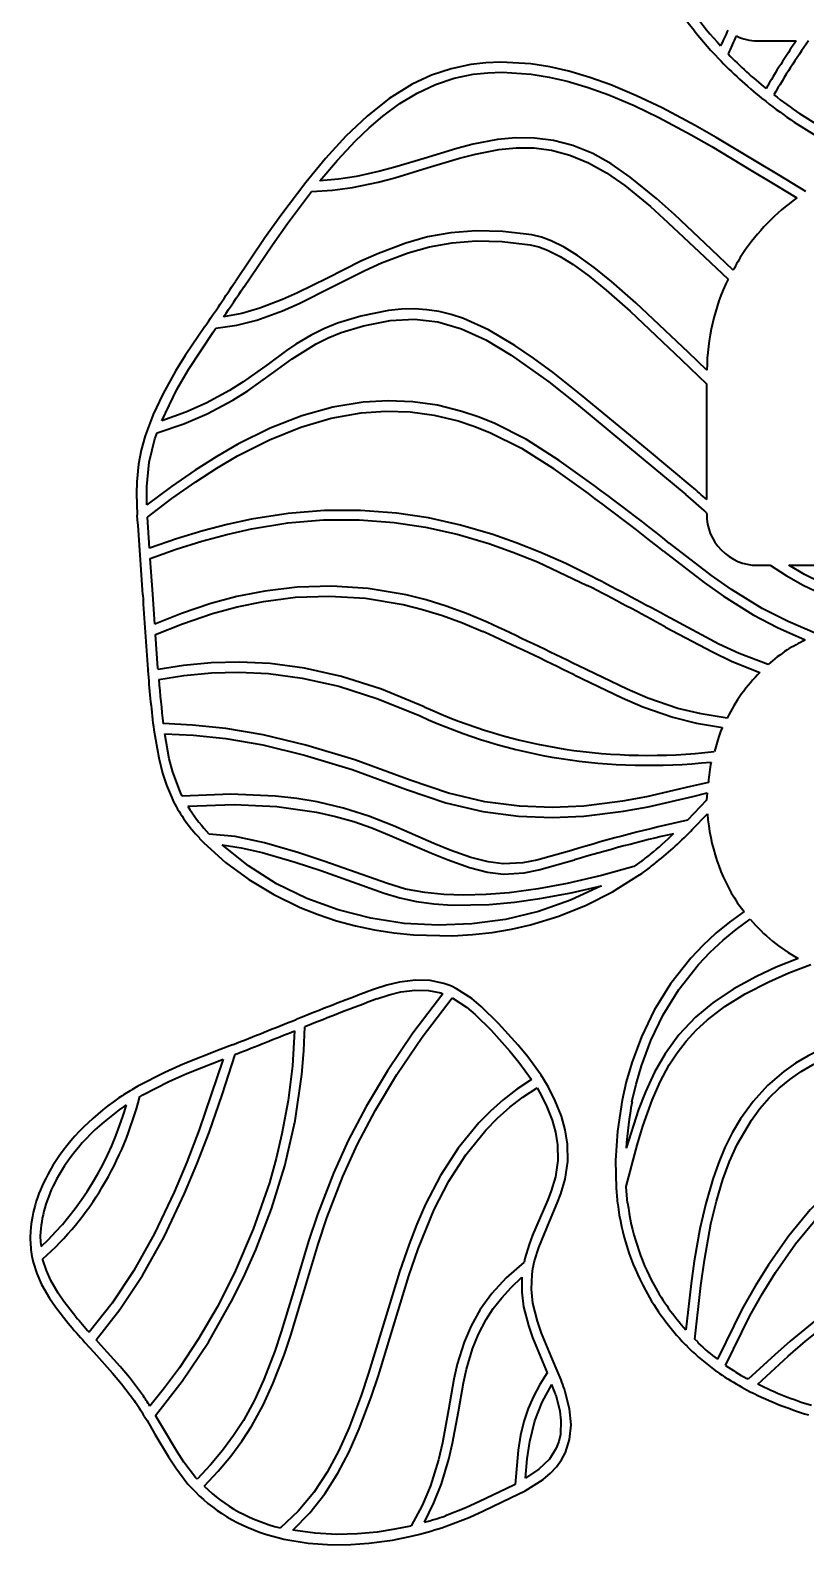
# Model space of a CAD drawing. Extents: x 327 to 941, y 153 to 765.
# Drawn here: x 573.58 to 588.14, y 400.36 to 428.78 of the extents above; entities that cross this region are included whole.
import ezdxf

# ---------------------------------------------------------------- set-up
doc = ezdxf.new("R2010")
doc.units = 0

msp = doc.modelspace()

# ---------------------------------------------------------------- linework, layer by layer
at = {"color": 7, "lineweight": 35, "ltscale": 0.0183}
msp.add_line((587.226, 428.586), (587.958, 428.586), dxfattribs=at)
at = {"color": 7, "lineweight": 35, "ltscale": 0.002614}
msp.add_line((586.428, 428.328), (586.499, 428.251), dxfattribs=at)
at = {"color": 7, "lineweight": 35, "ltscale": 0.002457}
msp.add_line((587.308, 427.512), (587.385, 427.451), dxfattribs=at)
at = {"color": 7, "lineweight": 35, "ltscale": 0.012272}
msp.add_line((587.623, 426.068), (587.203, 426.322), dxfattribs=at)
at = {"color": 7, "lineweight": 35, "ltscale": 0.012291}
msp.add_line((587.105, 426.161), (587.526, 425.907), dxfattribs=at)
at = {"color": 7, "lineweight": 35, "ltscale": 0.015006}
msp.add_line((588.136, 425.756), (587.623, 426.068), dxfattribs=at)
at = {"color": 7, "lineweight": 35, "ltscale": 0.012987}
msp.add_line((587.526, 425.907), (587.97, 425.637), dxfattribs=at)
at = {"color": 7, "lineweight": 35, "ltscale": 0.014136}
msp.add_line((586.774, 424.281), (586.364, 424.67), dxfattribs=at)
at = {"color": 7, "lineweight": 35, "ltscale": 0.015298}
msp.add_line((586.233, 424.533), (586.678, 424.112), dxfattribs=at)
at = {"color": 7, "lineweight": 35, "ltscale": 0.002266}
msp.add_line((577.008, 423.116), (577.059, 423.191), dxfattribs=at)
at = {"color": 7, "lineweight": 35, "ltscale": 0.011925}
msp.add_line((586.28, 422.407), (585.935, 422.737), dxfattribs=at)
at = {"color": 7, "lineweight": 35, "ltscale": 0.016294}
msp.add_line((585.805, 422.601), (586.276, 422.151), dxfattribs=at)
at = {"color": 7, "lineweight": 35, "ltscale": 0.054375}
msp.add_line((586.276, 422.151), (586.276, 419.976), dxfattribs=at)
at = {"color": 7, "lineweight": 35, "ltscale": 0.003064}
msp.add_line((575.913, 421.116), (575.959, 421.23), dxfattribs=at)
at = {"color": 7, "lineweight": 35, "ltscale": 0.027165}
msp.add_line((586.002, 420.217), (585.168, 420.913), dxfattribs=at)
at = {"color": 7, "lineweight": 35, "ltscale": 0.027188}
msp.add_line((585.047, 420.769), (585.882, 420.072), dxfattribs=at)
at = {"color": 7, "lineweight": 35, "ltscale": 0.014616}
msp.add_line((575.818, 419.063), (575.778, 419.646), dxfattribs=at)
at = {"color": 7, "lineweight": 35, "ltscale": 0.0003479}
msp.add_line((586.276, 419.725), (586.276, 419.712), dxfattribs=at)
at = {"color": 7, "lineweight": 35, "ltscale": 0.016727}
msp.add_line((575.876, 418.202), (575.831, 418.869), dxfattribs=at)
at = {"color": 7, "lineweight": 35, "ltscale": 0.006061}
msp.add_line((587.226, 418.743), (587.468, 418.743), dxfattribs=at)
at = {"color": 7, "lineweight": 35, "ltscale": 0.080881}
msp.add_line((587.819, 418.743), (591.054, 418.743), dxfattribs=at)
at = {"color": 7, "lineweight": 35, "ltscale": 0.014098}
msp.add_line((575.915, 417.639), (575.876, 418.202), dxfattribs=at)
at = {"color": 7, "lineweight": 35, "ltscale": 0.015797}
msp.add_line((575.971, 416.811), (575.928, 417.442), dxfattribs=at)
at = {"color": 7, "lineweight": 35, "ltscale": 0.000365238}
msp.add_line((575.785, 416.785), (575.788, 416.771), dxfattribs=at)
at = {"color": 7, "lineweight": 35, "ltscale": 7.60838e-05}
msp.add_line((575.788, 416.771), (575.785, 416.77), dxfattribs=at)
at = {"color": 7, "lineweight": 35, "ltscale": 0.00167}
msp.add_line((575.785, 416.77), (575.79, 416.703), dxfattribs=at)
at = {"color": 7, "lineweight": 35, "ltscale": 0.000629205}
msp.add_line((575.976, 416.787), (575.971, 416.811), dxfattribs=at)
at = {"color": 7, "lineweight": 35, "ltscale": 0.001602}
msp.add_line((586.573, 415.7), (586.544, 415.642), dxfattribs=at)
at = {"color": 7, "lineweight": 35, "ltscale": 0.00866}
msp.add_line((586.308, 414.668), (585.97, 414.59), dxfattribs=at)
at = {"color": 7, "lineweight": 35, "ltscale": 0.002549}
msp.add_line((576.226, 414.4), (576.268, 414.307), dxfattribs=at)
at = {"color": 7, "lineweight": 35, "ltscale": 0.001925}
msp.add_line((576.428, 414.408), (576.396, 414.478), dxfattribs=at)
at = {"color": 7, "lineweight": 35, "ltscale": 0.006999}
msp.add_line((586.015, 414.407), (586.288, 414.47), dxfattribs=at)
at = {"color": 7, "lineweight": 35, "ltscale": 0.003439}
msp.add_line((586.288, 414.47), (586.274, 414.333), dxfattribs=at)
at = {"color": 7, "lineweight": 35, "ltscale": 0.012995}
msp.add_line((586.274, 414.333), (585.914, 413.958), dxfattribs=at)
at = {"color": 7, "lineweight": 35, "ltscale": 0.01005}
msp.add_line((586.012, 413.789), (586.291, 414.079), dxfattribs=at)
at = {"color": 7, "lineweight": 35, "ltscale": 0.003121}
msp.add_line((576.75, 413.625), (576.837, 413.535), dxfattribs=at)
at = {"color": 7, "lineweight": 35, "ltscale": 0.001866}
msp.add_line((576.939, 413.7), (576.887, 413.754), dxfattribs=at)
at = {"color": 7, "lineweight": 35, "ltscale": 0.001077}
msp.add_line((584.947, 413.113), (584.91, 413.091), dxfattribs=at)
at = {"color": 7, "lineweight": 35, "ltscale": 0.002919}
msp.add_line((585.041, 413.183), (584.947, 413.113), dxfattribs=at)
at = {"color": 7, "lineweight": 35, "ltscale": 0.002185}
msp.add_line((584.984, 412.918), (585.06, 412.962), dxfattribs=at)
at = {"color": 7, "lineweight": 35, "ltscale": 0.002889}
msp.add_line((585.06, 412.962), (585.152, 413.031), dxfattribs=at)
at = {"color": 7, "lineweight": 35, "ltscale": 0.004985}
msp.add_line((586.854, 412.405), (586.978, 412.248), dxfattribs=at)
at = {"color": 7, "lineweight": 35, "ltscale": 0.001079}
msp.add_line((581.284, 410.718), (581.324, 410.703), dxfattribs=at)
at = {"color": 7, "lineweight": 35, "ltscale": 0.002534}
for p, q in [((581.579, 410.797), (581.488, 410.842)), ((578.661, 410.257), (578.567, 410.22))]:
    msp.add_line(p, q, dxfattribs=at)
at = {"color": 7, "lineweight": 35, "ltscale": 0.006201}
msp.add_line((577.374, 409.747), (577.143, 409.656), dxfattribs=at)
at = {"color": 7, "lineweight": 35, "ltscale": 0.000523659}
msp.add_line((577.423, 409.564), (577.442, 409.572), dxfattribs=at)
at = {"color": 7, "lineweight": 35, "ltscale": 0.003337}
msp.add_line((575.597, 408.966), (575.481, 408.901), dxfattribs=at)
at = {"color": 7, "lineweight": 35, "ltscale": 0.002313}
msp.add_line((583.217, 409.095), (583.166, 409.173), dxfattribs=at)
at = {"color": 7, "lineweight": 35, "ltscale": 0.004245}
msp.add_line((583.304, 408.949), (583.217, 409.095), dxfattribs=at)
at = {"color": 7, "lineweight": 35, "ltscale": 0.001596}
msp.add_line((575.634, 408.771), (575.69, 408.803), dxfattribs=at)
at = {"color": 7, "lineweight": 35, "ltscale": 0.002368}
msp.add_line((583.092, 408.938), (583.14, 408.857), dxfattribs=at)
at = {"color": 7, "lineweight": 35, "ltscale": 0.001084}
msp.add_line((575.348, 408.591), (575.384, 408.615), dxfattribs=at)
at = {"color": 7, "lineweight": 35, "ltscale": 0.007427}
msp.add_line((584.576, 407.053), (584.605, 406.757), dxfattribs=at)
at = {"color": 7, "lineweight": 35, "ltscale": 0.000423442}
msp.add_line((584.763, 407.07), (584.763, 407.086), dxfattribs=at)
at = {"color": 7, "lineweight": 35, "ltscale": 0.007324}
msp.add_line((584.792, 406.778), (584.763, 407.07), dxfattribs=at)
at = {"color": 7, "lineweight": 35, "ltscale": 0.000168948}
msp.add_line((573.578, 406.129), (573.577, 406.122), dxfattribs=at)
at = {"color": 7, "lineweight": 35, "ltscale": 0.002865}
msp.add_line((573.582, 406.243), (573.578, 406.129), dxfattribs=at)
at = {"color": 7, "lineweight": 35, "ltscale": 0.002735}
msp.add_line((573.609, 405.775), (573.633, 405.668), dxfattribs=at)
at = {"color": 7, "lineweight": 35, "ltscale": 0.000355423}
msp.add_line((573.816, 405.711), (573.813, 405.725), dxfattribs=at)
at = {"color": 7, "lineweight": 35, "ltscale": 0.001715}
msp.add_line((582.863, 405.734), (582.848, 405.667), dxfattribs=at)
at = {"color": 7, "lineweight": 35, "ltscale": 0.003688}
msp.add_line((583.014, 405.547), (583.046, 405.691), dxfattribs=at)
at = {"color": 7, "lineweight": 35, "ltscale": 0.002938}
msp.add_line((582.997, 405.431), (583.014, 405.547), dxfattribs=at)
at = {"color": 7, "lineweight": 35, "ltscale": 0.006245}
msp.add_line((574.601, 404.16), (574.77, 403.976), dxfattribs=at)
at = {"color": 7, "lineweight": 35, "ltscale": 0.003549}
msp.add_line((574.908, 404.103), (574.812, 404.208), dxfattribs=at)
at = {"color": 7, "lineweight": 35, "ltscale": 0.002073}
msp.add_line((586.117, 404.166), (586.052, 404.218), dxfattribs=at)
at = {"color": 7, "lineweight": 35, "ltscale": 0.000448525}
msp.add_line((586.114, 404.148), (586.117, 404.166), dxfattribs=at)
at = {"color": 7, "lineweight": 35, "ltscale": 0.007986}
msp.add_line((583.488, 403.591), (583.363, 403.885), dxfattribs=at)
at = {"color": 7, "lineweight": 35, "ltscale": 0.001319}
msp.add_line((585.872, 404.121), (585.913, 404.089), dxfattribs=at)
at = {"color": 7, "lineweight": 35, "ltscale": 0.000170598}
msp.add_line((585.913, 404.089), (585.912, 404.082), dxfattribs=at)
at = {"color": 7, "lineweight": 35, "ltscale": 0.001235}
msp.add_line((585.912, 404.082), (585.947, 404.047), dxfattribs=at)
at = {"color": 7, "lineweight": 35, "ltscale": 0.006034}
msp.add_line((583.19, 403.811), (583.284, 403.588), dxfattribs=at)
at = {"color": 7, "lineweight": 35, "ltscale": 0.002469}
msp.add_line((586.437, 403.635), (586.517, 403.578), dxfattribs=at)
at = {"color": 7, "lineweight": 35, "ltscale": 0.002497}
msp.add_line((586.937, 403.319), (587.025, 403.271), dxfattribs=at)
at = {"color": 7, "lineweight": 35, "ltscale": 0.000830778}
msp.add_line((587.056, 403.468), (587.027, 403.484), dxfattribs=at)
at = {"color": 7, "lineweight": 35, "ltscale": 0.002442}
msp.add_line((575.718, 402.776), (575.769, 402.692), dxfattribs=at)
at = {"color": 7, "lineweight": 35, "ltscale": 6.24353e-05}
msp.add_line((575.93, 402.789), (575.929, 402.791), dxfattribs=at)
at = {"color": 7, "lineweight": 35, "ltscale": 0.00736}
msp.add_line((576.079, 402.535), (575.93, 402.789), dxfattribs=at)
at = {"color": 7, "lineweight": 35, "ltscale": 0.007285}
msp.add_line((575.769, 402.692), (575.916, 402.44), dxfattribs=at)
at = {"color": 7, "lineweight": 35, "ltscale": 0.001062}
msp.add_line((576.709, 401.594), (576.68, 401.626), dxfattribs=at)
at = {"color": 7, "lineweight": 35, "ltscale": 0.002505}
msp.add_line((576.538, 401.502), (576.606, 401.428), dxfattribs=at)
at = {"color": 7, "lineweight": 35, "ltscale": 0.002353}
msp.add_line((576.606, 401.428), (576.671, 401.36), dxfattribs=at)
at = {"color": 7, "lineweight": 35, "ltscale": 0.004643}
msp.add_line((582.678, 401.493), (582.511, 401.41), dxfattribs=at)
at = {"color": 7, "lineweight": 35, "ltscale": 0.0076}
msp.add_line((582.594, 401.242), (582.866, 401.377), dxfattribs=at)
at = {"color": 7, "lineweight": 35, "ltscale": 0.002886}
msp.add_line((578.223, 400.496), (578.336, 400.47), dxfattribs=at)
at = {"color": 7, "lineweight": 35, "ltscale": 0.000249447}
msp.add_line((578.278, 400.677), (578.268, 400.679), dxfattribs=at)
at = {"color": 7, "lineweight": 35, "ltscale": 0.000359542}
msp.add_line((580.73, 400.717), (580.716, 400.714), dxfattribs=at)
at = {"color": 7, "lineweight": 35, "ltscale": 0.003381}
msp.add_line((580.759, 400.53), (580.891, 400.562), dxfattribs=at)
at = {"color": 7, "lineweight": 35, "ltscale": 3.02109e-05}
msp.add_line((580.891, 400.562), (580.892, 400.563), dxfattribs=at)
at = {"color": 7, "lineweight": 35}
for points in [[(587.203, 426.322), (586.453, 426.771), (586.057, 426.998), (585.439, 427.327), (584.961, 427.555), (584.474, 427.76), (584.083, 427.899), (583.69, 428.015), (583.334, 428.097), (582.976, 428.154), (582.411, 428.187), (582.13, 428.175), (581.849, 428.141), (581.478, 428.062), (581.112, 427.939), (580.75, 427.77)], [(580.75, 427.77), (580.318, 427.501), (579.903, 427.171), (579.502, 426.793), (579.117, 426.375), (578.748, 425.929), (578.28, 425.308), (577.984, 424.888), (577.43, 424.07)], [(580.839, 427.605), (581.185, 427.766), (581.538, 427.882), (581.895, 427.957), (582.165, 427.987), (582.437, 427.998), (582.984, 427.962), (583.322, 427.906), (583.66, 427.827), (584.051, 427.711), (584.439, 427.57), (584.914, 427.369), (585.381, 427.145), (585.984, 426.822), (586.372, 426.6), (587.105, 426.161)], [(579.014, 425.957), (579.344, 426.346), (579.686, 426.709), (579.939, 426.951), (580.197, 427.173), (580.514, 427.408), (580.839, 427.605)], [(589.116, 426.598), (588.639, 426.846), (588.393, 426.986), (588.027, 427.217)], [(587.921, 427.06), (588.33, 426.804), (588.604, 426.65), (589.127, 426.38)], [(584.141, 426.468), (583.766, 426.62), (583.401, 426.715), (583.044, 426.761), (582.694, 426.764), (582.348, 426.731), (581.891, 426.644), (581.587, 426.565), (580.975, 426.38)], [(580.975, 426.38), (580.421, 426.213), (580.137, 426.138), (579.701, 426.042), (579.362, 425.989), (579.014, 425.957)], [(581.031, 426.2), (581.638, 426.384), (581.933, 426.461), (582.372, 426.546), (582.7, 426.578), (583.03, 426.575), (583.365, 426.531), (583.708, 426.441), (584.06, 426.298)], [(586.364, 424.67), (585.67, 425.323), (585.333, 425.624), (584.842, 426.025), (584.486, 426.274), (584.141, 426.468)], [(578.857, 425.757), (579.249, 425.781), (579.627, 425.832), (580.111, 425.934), (580.423, 426.017), (581.031, 426.2)], [(584.06, 426.298), (584.393, 426.111), (584.739, 425.868), (585.219, 425.474), (585.55, 425.177), (586.233, 424.533)], [(577.586, 423.965), (578.122, 424.754), (578.407, 425.157), (578.857, 425.757)], [(582.996, 424.943), (582.449, 425.01), (581.944, 425.021), (581.475, 424.983), (581.038, 424.904), (580.627, 424.79), (580.113, 424.597), (579.786, 424.45), (579.156, 424.134)], [(585.935, 422.737), (584.949, 423.667), (584.49, 424.07), (584.162, 424.334), (583.848, 424.558), (583.598, 424.711), (583.359, 424.83), (583.174, 424.899), (582.996, 424.943)], [(579.242, 423.966), (579.856, 424.274), (580.174, 424.418), (580.673, 424.606), (581.072, 424.717), (581.495, 424.794), (581.949, 424.832), (582.437, 424.822), (582.964, 424.757)], [(582.964, 424.757), (583.123, 424.718), (583.29, 424.655), (583.524, 424.538), (583.77, 424.385), (584.073, 424.166), (584.391, 423.908), (584.839, 423.513), (585.805, 422.601)], [(579.156, 424.134), (578.596, 423.854), (578.315, 423.728), (577.885, 423.566), (577.551, 423.471), (577.205, 423.404)], [(577.059, 423.191), (577.457, 423.249), (577.833, 423.345), (578.313, 423.519), (578.624, 423.658), (579.242, 423.966)], [(580.304, 423.522), (579.783, 423.42), (579.343, 423.285), (579.086, 423.178), (578.851, 423.061), (578.565, 422.891), (578.386, 422.771), (578.041, 422.52)], [(585.168, 420.913), (583.929, 421.938), (583.396, 422.358), (583.025, 422.631), (582.676, 422.87), (582.182, 423.161), (581.712, 423.372), (581.481, 423.447), (581.251, 423.503), (581.02, 423.538), (580.786, 423.553), (580.548, 423.547), (580.304, 423.522)], [(576.854, 423.223), (576.488, 422.681), (576.311, 422.396), (576.065, 421.952), (575.887, 421.572), (575.734, 421.175)], [(578.153, 422.368), (578.496, 422.618), (578.945, 422.899), (579.169, 423.01), (579.414, 423.111), (579.833, 423.239), (580.331, 423.335)], [(580.331, 423.335), (580.788, 423.363), (581.231, 423.312), (581.673, 423.183), (582.128, 422.975), (582.608, 422.689), (583.31, 422.186), (583.832, 421.775), (585.047, 420.769)], [(576.05, 421.456), (576.332, 422.043), (576.546, 422.415), (577.008, 423.116)], [(575.959, 421.23), (576.463, 421.399), (576.896, 421.583), (577.383, 421.842), (577.663, 422.019), (578.153, 422.368)], [(578.041, 422.52), (577.576, 422.187), (577.319, 422.023), (576.88, 421.785), (576.495, 421.615), (576.05, 421.456)], [(583.507, 420.712), (582.896, 421.101), (582.288, 421.408), (581.984, 421.53), (581.68, 421.632), (581.222, 421.745), (580.762, 421.812), (580.298, 421.832), (579.829, 421.805), (579.259, 421.709), (578.677, 421.546), (578.084, 421.314), (577.475, 421.014), (577.078, 420.786), (576.674, 420.529), (576.226, 420.219), (575.768, 419.875)], [(575.778, 419.646), (576.237, 419.996), (576.686, 420.312), (577.081, 420.567), (577.468, 420.795), (578.069, 421.1), (578.655, 421.336), (579.228, 421.505), (579.79, 421.605), (580.251, 421.638), (580.707, 421.623), (581.159, 421.562), (581.608, 421.454), (581.907, 421.356), (582.205, 421.237), (582.801, 420.939), (583.399, 420.558)], [(575.734, 421.175), (575.661, 420.904), (575.612, 420.643), (575.58, 420.308), (575.574, 420.093), (575.587, 419.682)], [(575.768, 419.875), (575.766, 420.223), (575.809, 420.68), (575.913, 421.116)], [(584.12, 418.533), (583.629, 418.774), (583.145, 418.99), (582.701, 419.166), (582.26, 419.32), (581.655, 419.497), (581.054, 419.631), (580.455, 419.722), (579.78, 419.774), (579.103, 419.772), (578.42, 419.717), (577.728, 419.609), (577.275, 419.511), (576.816, 419.391), (576.321, 419.239), (575.818, 419.063)], [(575.831, 418.869), (576.319, 419.044), (576.798, 419.194), (577.268, 419.322), (577.73, 419.425), (578.413, 419.537), (579.085, 419.595), (579.749, 419.599), (580.411, 419.549), (580.999, 419.46), (581.59, 419.328), (582.186, 419.152), (582.639, 418.992), (583.097, 418.808), (584.034, 418.366)], [(585.465, 419.009), (586.231, 418.419), (586.592, 418.163), (587.149, 417.814), (587.608, 417.573), (588.126, 417.342)], [(588.359, 417.449), (587.804, 417.686), (587.319, 417.933), (586.74, 418.288), (586.369, 418.55), (585.581, 419.156)], [(587.468, 418.743), (587.766, 418.549), (588.088, 418.369), (588.434, 418.208), (588.809, 418.066), (589.362, 417.913), (589.979, 417.81), (590.666, 417.766)], [(590.778, 417.949), (590.154, 417.977), (589.589, 418.055), (589.078, 418.178), (588.744, 418.288), (588.433, 418.416), (588.114, 418.572), (587.819, 418.743)], [(582.154, 417.673), (581.768, 417.837), (581.388, 417.977), (581.008, 418.094), (580.636, 418.188), (579.922, 418.309), (579.24, 418.354), (578.591, 418.334), (577.978, 418.26), (577.458, 418.155), (576.968, 418.024), (576.416, 417.838), (575.915, 417.639)], [(575.928, 417.442), (576.435, 417.646), (576.996, 417.836), (577.461, 417.963), (577.954, 418.064), (578.558, 418.142), (579.198, 418.165), (579.871, 418.124), (580.576, 418.007), (580.944, 417.916), (581.319, 417.801), (581.694, 417.664), (582.076, 417.501)], [(585.506, 417.583), (586.386, 417.116), (586.756, 416.939), (587.276, 416.732)], [(587.429, 416.88), (586.888, 417.085), (586.507, 417.266), (585.596, 417.749)], [(580.975, 416.088), (580.17, 416.417), (579.421, 416.654), (578.725, 416.81), (578.081, 416.898), (577.504, 416.927), (576.972, 416.913), (576.451, 416.862), (575.976, 416.787)], [(575.988, 416.597), (576.461, 416.674), (576.981, 416.725), (577.495, 416.738), (578.051, 416.711), (578.684, 416.626), (579.368, 416.473), (580.105, 416.24), (580.896, 415.916)], [(583.79, 416.686), (584.688, 416.256), (585.078, 416.089), (585.642, 415.892), (586.084, 415.781), (586.573, 415.7)], [(586.66, 415.876), (586.172, 415.953), (585.733, 416.058), (585.173, 416.251), (584.784, 416.418), (583.872, 416.854)], [(575.898, 415.655), (575.988, 415.128), (576.062, 414.839), (576.135, 414.619), (576.226, 414.4)], [(580.712, 414.708), (579.669, 415.092), (578.753, 415.37), (577.951, 415.561), (577.247, 415.681), (576.626, 415.745), (576.074, 415.771)], [(576.102, 415.582), (576.643, 415.555), (577.251, 415.49), (577.941, 415.371), (578.727, 415.182), (579.623, 414.908), (580.643, 414.533)], [(576.396, 414.478), (576.254, 414.859), (576.187, 415.11), (576.102, 415.582)], [(586.544, 415.642), (586.496, 415.511), (586.42, 415.246)], [(585.97, 414.59), (585.148, 414.399), (584.696, 414.314), (583.967, 414.222), (583.381, 414.196), (582.762, 414.22), (582.111, 414.306), (581.427, 414.464), (580.712, 414.708)], [(580.398, 413.851), (579.934, 414.037), (579.457, 414.186), (578.963, 414.301), (578.58, 414.365), (578.183, 414.411), (577.342, 414.445), (576.428, 414.408)], [(580.643, 414.533), (581.376, 414.283), (582.076, 414.12), (582.742, 414.032), (583.374, 414.007), (583.972, 414.033), (584.716, 414.126), (585.177, 414.213), (586.015, 414.407)], [(576.536, 414.224), (577.406, 414.254), (578.207, 414.217), (578.952, 414.11), (579.307, 414.03), (579.653, 413.932), (579.991, 413.815), (580.322, 413.68)], [(583.741, 413.393), (583.089, 413.211), (582.825, 413.159), (582.458, 413.139), (582.172, 413.176), (581.848, 413.261), (581.462, 413.399), (581.156, 413.522), (580.398, 413.851)], [(576.837, 413.535), (577.243, 413.168), (577.682, 412.844), (578.15, 412.562), (578.642, 412.324), (578.981, 412.189), (579.328, 412.074), (579.682, 411.977), (580.042, 411.901), (580.405, 411.844), (580.772, 411.806), (581.51, 411.79), (581.88, 411.812), (582.249, 411.854), (582.612, 411.916), (582.971, 411.998), (583.501, 412.158), (584.016, 412.365), (584.51, 412.617), (584.981, 412.915)], [(580.285, 412.77), (579.091, 413.193), (578.602, 413.353), (577.977, 413.534), (577.423, 413.651), (576.939, 413.7)], [(580.322, 413.68), (581.107, 413.341), (581.424, 413.214), (581.826, 413.072), (582.164, 412.985), (582.464, 412.949), (582.848, 412.971), (583.122, 413.025), (583.795, 413.213)], [(577.181, 413.495), (577.535, 413.442), (577.93, 413.352), (578.548, 413.174), (579.032, 413.015), (580.221, 412.593)], [(584.299, 412.73), (583.721, 412.457), (583.12, 412.247), (582.5, 412.098), (581.869, 412.012), (581.233, 411.987), (580.599, 412.023), (579.972, 412.119), (579.36, 412.276), (578.768, 412.492), (578.203, 412.768), (577.672, 413.102), (577.181, 413.495)], [(584.91, 413.091), (584.304, 412.924), (583.654, 412.773), (583.113, 412.672), (582.566, 412.598), (582.138, 412.562), (581.717, 412.55), (581.344, 412.563), (580.985, 412.6), (580.624, 412.668), (580.285, 412.77)], [(580.221, 412.593), (580.516, 412.502), (580.828, 412.435), (581.156, 412.39), (581.497, 412.367), (582.195, 412.379), (582.67, 412.422), (583.146, 412.489), (583.732, 412.599), (584.299, 412.73)], [(586.978, 412.248), (586.702, 412.048), (586.448, 411.839), (586.201, 411.608), (585.976, 411.37), (585.599, 410.889), (585.293, 410.395), (585.053, 409.897), (584.87, 409.407), (584.767, 409.05), (584.689, 408.708)], [(584.874, 408.672), (584.95, 409.004), (585.05, 409.349), (585.227, 409.825), (585.46, 410.307), (585.756, 410.785), (586.122, 411.251), (586.344, 411.485), (586.587, 411.711), (586.83, 411.91), (587.094, 412.1)], [(584.763, 407.086), (584.972, 407.861), (585.078, 408.215), (585.252, 408.708), (585.402, 409.049), (585.574, 409.369), (585.723, 409.596), (585.89, 409.812), (586.08, 410.019), (586.293, 410.216), (586.62, 410.466), (587.001, 410.703), (587.443, 410.929), (587.817, 411.092), (588.231, 411.25)], [(587.995, 411.366), (587.583, 411.2), (587.211, 411.028), (586.773, 410.787), (586.393, 410.532), (586.067, 410.26), (585.756, 409.93), (585.494, 409.573), (585.297, 409.231), (585.125, 408.862), (584.997, 408.532), (584.765, 407.806)], [(581.34, 410.898), (581.084, 410.951), (580.807, 410.96), (580.51, 410.923), (580.272, 410.866), (580.02, 410.783)], [(581.324, 410.703), (580.759, 409.963), (580.282, 409.258), (579.881, 408.587), (579.547, 407.946), (579.27, 407.334), (578.969, 406.558), (578.803, 406.062), (578.517, 405.116)], [(580.085, 410.606), (580.317, 410.683), (580.535, 410.736), (580.806, 410.771), (581.055, 410.765), (581.284, 410.718)], [(582.365, 410.146), (582.044, 410.465), (581.868, 410.611), (581.579, 410.797)], [(578.698, 405.063), (578.982, 406.004), (579.147, 406.497), (579.446, 407.271), (579.723, 407.88), (580.057, 408.517), (580.457, 409.185), (580.935, 409.887), (581.501, 410.624)], [(581.501, 410.624), (581.765, 410.453), (581.927, 410.316), (582.228, 410.017)], [(583.166, 409.173), (582.917, 409.517), (582.737, 409.736), (582.365, 410.146)], [(593.999, 409.832), (592.758, 410.018), (592.161, 410.08), (591.597, 410.117), (591.106, 410.13), (590.642, 410.122), (589.924, 410.063), (589.276, 409.946), (588.696, 409.771), (588.43, 409.662), (588.18, 409.538), (587.945, 409.399), (587.726, 409.246)], [(578.537, 410.006), (578.499, 409.348), (578.42, 408.702), (578.303, 408.071), (578.194, 407.608), (578.066, 407.155), (577.765, 406.284), (577.411, 405.463), (577.085, 404.823), (576.738, 404.228), (576.376, 403.681), (576.1, 403.305), (575.823, 402.96)], [(575.929, 402.791), (576.431, 403.43), (576.923, 404.167), (577.389, 404.992), (577.607, 405.434), (577.812, 405.894), (578.107, 406.665), (578.356, 407.475), (578.548, 408.317), (578.676, 409.188), (578.713, 409.633), (578.73, 410.082)], [(582.228, 410.017), (582.581, 409.626), (582.752, 409.42), (582.989, 409.096)], [(587.84, 409.096), (588.051, 409.244), (588.278, 409.377), (588.779, 409.602), (589.343, 409.769), (589.975, 409.881), (590.676, 409.936), (591.12, 409.942), (591.591, 409.929), (592.153, 409.892), (592.749, 409.83), (593.966, 409.647)], [(574.812, 404.208), (575.261, 404.775), (575.686, 405.418), (576.089, 406.141), (576.474, 406.951), (576.706, 407.506), (576.933, 408.098), (577.181, 408.806), (577.423, 409.564)], [(577.143, 409.656), (576.447, 409.379), (576.101, 409.226), (575.597, 408.966)], [(577.197, 409.475), (576.749, 408.148), (576.518, 407.545), (576.28, 406.981), (575.91, 406.206), (575.522, 405.512), (575.115, 404.895), (574.686, 404.349)], [(575.69, 408.803), (576.18, 409.055), (576.516, 409.204), (577.197, 409.475)], [(582.989, 409.096), (582.713, 408.911), (582.457, 408.713), (582.217, 408.501), (581.997, 408.278), (581.609, 407.803), (581.28, 407.293), (581, 406.754), (580.837, 406.381), (580.689, 406.001), (580.51, 405.485), (580.189, 404.44)], [(587.726, 409.246), (587.417, 408.98), (587.146, 408.683), (586.911, 408.357), (586.757, 408.094), (586.619, 407.817), (586.497, 407.526), (586.389, 407.222), (586.258, 406.768), (586.15, 406.292), (586.042, 405.686), (585.983, 405.268), (585.883, 404.398)], [(586.052, 404.218), (586.165, 405.228), (586.233, 405.705), (586.356, 406.384), (586.458, 406.811), (586.578, 407.216), (586.704, 407.555), (586.848, 407.875), (587.116, 408.333), (587.275, 408.547), (587.449, 408.747), (587.636, 408.928), (587.84, 409.096)], [(580.37, 404.386), (580.684, 405.412), (580.859, 405.918), (581.163, 406.655), (581.435, 407.183), (581.755, 407.682), (582.131, 408.145), (582.347, 408.365), (582.582, 408.573), (582.827, 408.762), (583.092, 408.938)], [(583.14, 408.857), (583.264, 408.613), (583.374, 408.332), (583.436, 408.107), (583.475, 407.867), (583.482, 407.571), (583.436, 407.264)], [(583.619, 407.22), (583.67, 407.555), (583.663, 407.878), (583.619, 408.15), (583.548, 408.405), (583.433, 408.696), (583.304, 408.949)], [(584.689, 408.708), (584.603, 408.124), (584.565, 407.575), (584.576, 407.053)], [(596.803, 408.246), (595.977, 408.406), (595.186, 408.536), (594.464, 408.626), (593.771, 408.682), (592.869, 408.697), (592.436, 408.676), (592.015, 408.634), (591.609, 408.57), (591.214, 408.485), (590.642, 408.312), (590.094, 408.083), (589.57, 407.795), (589.069, 407.445), (588.636, 407.073), (588.22, 406.645), (587.82, 406.16), (587.435, 405.614), (587.187, 405.215), (586.945, 404.788), (586.48, 403.844)], [(586.632, 403.728), (587.088, 404.657), (587.325, 405.078), (587.568, 405.471), (587.944, 406.008), (588.336, 406.486), (588.744, 406.907), (589.168, 407.273), (589.66, 407.618), (590.174, 407.902), (590.712, 408.127), (591.274, 408.297), (591.658, 408.381), (592.053, 408.443), (592.47, 408.485), (592.899, 408.506), (593.785, 408.491), (594.459, 408.437), (595.161, 408.349), (595.946, 408.222), (596.765, 408.062)], [(583.436, 407.264), (583.359, 407.005), (583.294, 406.835), (583.152, 406.503)], [(583.323, 406.426), (583.471, 406.77), (583.538, 406.947), (583.619, 407.22)], [(583.152, 406.503), (583.009, 406.17), (582.944, 405.999), (582.863, 405.734)], [(583.046, 405.691), (583.123, 405.941), (583.323, 406.426)], [(595.306, 406.452), (594.506, 406.548), (593.746, 406.574), (593.025, 406.538), (592.343, 406.445), (591.92, 406.358), (591.512, 406.252), (591.102, 406.122), (590.708, 405.976), (590.293, 405.796), (589.898, 405.602), (589.524, 405.395), (589.17, 405.179), (588.731, 404.882), (588.326, 404.58), (587.842, 404.183), (587.553, 403.929), (587.056, 403.468)], [(587.237, 403.379), (587.805, 403.903), (588.131, 404.185), (588.673, 404.615), (589.123, 404.934), (589.612, 405.242), (590.234, 405.575), (590.912, 405.868), (591.648, 406.107), (592.291, 406.254), (592.974, 406.35), (593.698, 406.389), (594.465, 406.364), (595.275, 406.267)], [(573.633, 405.668), (573.701, 405.451), (573.791, 405.245), (573.937, 404.989), (574.048, 404.827), (574.286, 404.522)], [(574.431, 404.641), (574.205, 404.93), (574.101, 405.082), (573.963, 405.322), (573.879, 405.512), (573.816, 405.711)], [(582.848, 405.667), (582.514, 405.374), (582.243, 405.077), (582.026, 404.777), (581.855, 404.473), (581.724, 404.165), (581.595, 403.749), (581.531, 403.468), (581.428, 402.896)], [(581.614, 402.866), (581.709, 403.401), (581.767, 403.66), (581.88, 404.038), (581.992, 404.316), (582.134, 404.588), (582.268, 404.795), (582.428, 404.999), (582.605, 405.193), (582.809, 405.385)], [(582.809, 405.385), (582.806, 405.103), (582.84, 404.83), (582.928, 404.48), (583.008, 404.253), (583.19, 403.811)], [(583.363, 403.885), (583.176, 404.335), (583.098, 404.559), (583.014, 404.899), (582.986, 405.161), (582.997, 405.431)], [(578.517, 405.116), (578.29, 404.361), (578.169, 403.997), (577.965, 403.465), (577.786, 403.077), (577.578, 402.697), (577.395, 402.413), (577.189, 402.132), (576.963, 401.862), (576.709, 401.594)], [(576.844, 401.462), (577.108, 401.741), (577.343, 402.022), (577.552, 402.307), (577.737, 402.595), (577.951, 402.984), (578.134, 403.38), (578.343, 403.922), (578.466, 404.294), (578.698, 405.063)], [(580.189, 404.44), (579.929, 403.581), (579.791, 403.164), (579.564, 402.562), (579.37, 402.133), (579.15, 401.727), (578.898, 401.346), (578.609, 400.995), (578.278, 400.677)], [(578.506, 400.636), (578.826, 400.964), (579.105, 401.32), (579.349, 401.703), (579.564, 402.109), (579.754, 402.535), (579.978, 403.13), (580.114, 403.541), (580.37, 404.386)], [(574.77, 403.976), (575.122, 403.585), (575.292, 403.382), (575.531, 403.066)], [(575.686, 403.174), (575.441, 403.498), (575.266, 403.705), (574.908, 404.103)], [(583.284, 403.588), (583.144, 403.367), (583.026, 403.145), (582.927, 402.917), (582.846, 402.676), (582.783, 402.419), (582.734, 402.14), (582.678, 401.493)], [(582.876, 401.609), (582.907, 401.974), (582.956, 402.299), (583.053, 402.687), (583.189, 403.037), (583.37, 403.367)], [(583.443, 403.175), (583.519, 402.868), (583.539, 402.697), (583.529, 402.432), (583.501, 402.3), (583.453, 402.172)], [(583.625, 402.094), (583.703, 402.339), (583.729, 402.612), (583.702, 402.912), (583.622, 403.234)], [(581.428, 402.896), (581.316, 402.274), (581.242, 401.956), (581.091, 401.471), (580.934, 401.098), (580.73, 400.717)], [(580.976, 400.784), (581.155, 401.148), (581.296, 401.504), (581.436, 401.968), (581.506, 402.271), (581.614, 402.866)], [(575.916, 402.44), (576.17, 402.013), (576.308, 401.803), (576.538, 401.502)], [(576.68, 401.626), (576.46, 401.914), (576.326, 402.118), (576.079, 402.535)], [(583.453, 402.172), (583.323, 401.966), (583.128, 401.78), (582.876, 401.609)], [(582.866, 401.377), (583.205, 401.588), (583.341, 401.704), (583.456, 401.827), (583.551, 401.957), (583.625, 402.094)], [(582.511, 401.41), (582.011, 401.171), (581.757, 401.057), (581.373, 400.906)], [(581.437, 400.729), (581.828, 400.883), (582.087, 400.998), (582.594, 401.242)], [(578.336, 400.47), (578.795, 400.394), (579.243, 400.363), (579.596, 400.367), (579.932, 400.391), (580.375, 400.451), (580.759, 400.53)], [(580.716, 400.714), (580.42, 400.652), (580.087, 400.6), (579.722, 400.566), (579.333, 400.556), (578.925, 400.577), (578.506, 400.636)]]:
    msp.add_lwpolyline(points, dxfattribs=at)
for centre, radius, start, end in [((591.096, 432.731), 6.226, 208.1116, 222.9426), ((591.124, 432.739), 6.443, 208.0702, 223.2032), ((596.127, 424.208), 10.501, 154.1694, 155.9403), ((595.227, 424.564), 9.346, 153.8996, 156.1639), ((587.236, 429.522), 0.936, 244.553, 269.4133), ((600.178, 420.209), 14.816, 145.5684, 149.6672), ((600.319, 420.132), 14.788, 145.1315, 149.796), ((592.461, 433.969), 8.07, 224.2163, 231.0697), ((592.369, 433.874), 8.129, 223.7686, 231.4982), ((593.468, 435.24), 9.884, 232.0098, 235.8585), ((593.234, 434.893), 9.276, 232.1197, 235.8485), ((590.318, 422.329), 4.056, 125.3758, 146.02), ((590.027, 422.643), 3.641, 147.5482, 153.2732), ((543.005, 446.838), 41.272, 325.0987, 326.5198), ((590.231, 422.389), 3.95, 154.1216, 179.7323), ((534.039, 453.186), 52.442, 325.3969, 326.1383), ((558.585, 385.338), 43.271, 51.3994, 54.8338), ((557.853, 384.377), 44.292, 51.4345, 54.7765), ((578.282, 411.058), 11.791, 47.3156, 49.8684), ((579.756, 412.871), 9.643, 47.4563, 49.6256), ((490.447, 413.144), 85.39, 3.38752, 4.39076), ((550.264, 353.16), 73.432, 61.31938, 62.62065), ((549.536, 351.688), 75.262, 61.37147, 62.64395), ((663.567, 423.461), 88.036, 183.43253, 184.34901), ((555.144, 358.717), 64.66, 63.70328, 65.38522), ((554.923, 358.35), 65.275, 63.6728, 65.34351), ((589.779, 413.914), 3.804, 115.7364, 121.6033), ((589.666, 414.342), 3.383, 123.7791, 131.3927), ((598.224, 418.474), 22.504, 184.5133, 187.1975), ((589.538, 414.458), 3.208, 134.8392, 153.7678), ((597.529, 418.412), 21.617, 184.8169, 187.0177), ((589.369, 414.464), 3.067, 168.9606, 176.193), ((578.877, 415.642), 2.93, 207.1008, 223.4909), ((578.988, 415.684), 2.853, 210.7646, 222.57), ((589.82, 414.338), 3.539, 184.2023, 213.1009), ((591.798, 386.904), 27.687, 102.2719, 106.9186), ((592.137, 385.511), 28.931, 102.9467, 106.7596), ((581.108, 418.402), 6.536, 309.0061, 314.0849), ((580.616, 419.016), 7.512, 308.9854, 315.9172), ((583.549, 415.306), 2.595, 305.1039, 310.1499), ((582.985, 416.049), 3.715, 305.6885, 309.3705), ((584.982, 412.917), 0.00211, 230.1907, 4.4688), ((589.545, 414.191), 3.222, 220.4569, 241.2465), ((602.273, 351.32), 63.49, 110.51742, 111.83203), ((580.74, 409.077), 1.917, 67.0359, 71.7562), ((600.097, 356.92), 57.294, 110.443, 111.8959), ((519.598, 557.124), 158.298, 291.40658, 291.87131), ((523.067, 548.349), 149.05, 291.39622, 291.84888), ((578.174, 404.451), 5.201, 121.1887, 124.3239), ((592.079, 407.328), 7.329, 169.4348, 176.267), ((589.1, 407.312), 4.529, 187.0411, 208.6263), ((589.113, 407.315), 4.354, 187.0841, 208.5875), ((575.44, 406.118), 1.863, 179.8944, 190.6273), ((574.305, 406.153), 0.54, 171.7648, 183.4035), ((575.115, 406.17), 1.351, 182.0897, 188.9628), ((589.168, 407.318), 4.591, 208.2822, 224.1227), ((589.205, 407.394), 4.473, 208.9092, 222.0413), ((582.415, 411.305), 10.587, 219.844, 222.4399), ((581.434, 410.514), 9.14, 219.9787, 222.4083), ((589.03, 407.281), 4.28, 227.054, 233.4254), ((589.049, 407.236), 4.448, 225.7988, 234.0442), ((578.68, 401.587), 5.209, 18.4323, 22.6271), ((589.253, 407.535), 4.81, 235.3402, 241.2214), ((589.241, 407.507), 4.592, 235.3803, 241.1765), ((580.085, 402.017), 3.552, 19.0258, 22.3422), ((590.141, 409.215), 6.518, 243.5453, 253.0905), ((570.819, 399.834), 5.714, 30.9813, 34.4469), ((571.418, 400.293), 5.15, 31.1953, 34.0204), ((590.07, 409.125), 6.599, 242.5147, 253.4518), ((579.341, 406.636), 6.268, 284.3207, 289.5295), ((579.335, 406.907), 6.338, 285.0077, 288.7654)]:
    msp.add_arc(centre, radius, start, end, dxfattribs=at)
for centre, major_axis, ratio, start_param, end_param in [((657.709, 455.125), (71.334, 35.855), 0.104602, 3.089065, 3.176284), ((602.794, 466.297), (-15.864, -47.507), 0.132834, 6.216904, 6.327512), ((595.958, 469.857), (-13.167, -54.399), 0.421381, 6.201949, 6.435429), ((596.472, 470.844), (-13.789, -55.553), 0.420482, 6.204775, 6.434373), ((551.146, 425.827), (23.253, -19.498), 0.435755, 6.219695, 6.48618), ((584.63, 402.958), (10.945, -3.856), 0.544072, 2.76193, 3.043077), ((550.485, 426.93), (23.698, -20.552), 0.420254, 6.239133, 6.472149), ((585.909, 402.639), (12.058, -4.08), 0.501945, 2.781156, 3.044162), ((579.534, 407.073), (5.903, 1.411), 0.56382, 2.655232, 2.972175), ((582.617, 407.362), (8.822, 1.569), 0.450595, 2.783085, 3.033831), ((588.021, 413.341), (-11.253, -12.076), 0.424534, 6.263857, 6.511945), ((585.144, 410.777), (-8.159, -9.446), 0.479472, 6.251022, 6.518863)]:
    msp.add_ellipse(centre, major_axis=major_axis, ratio=ratio, start_param=start_param, end_param=end_param, dxfattribs=at)

doc.saveas('drawing.dxf')
